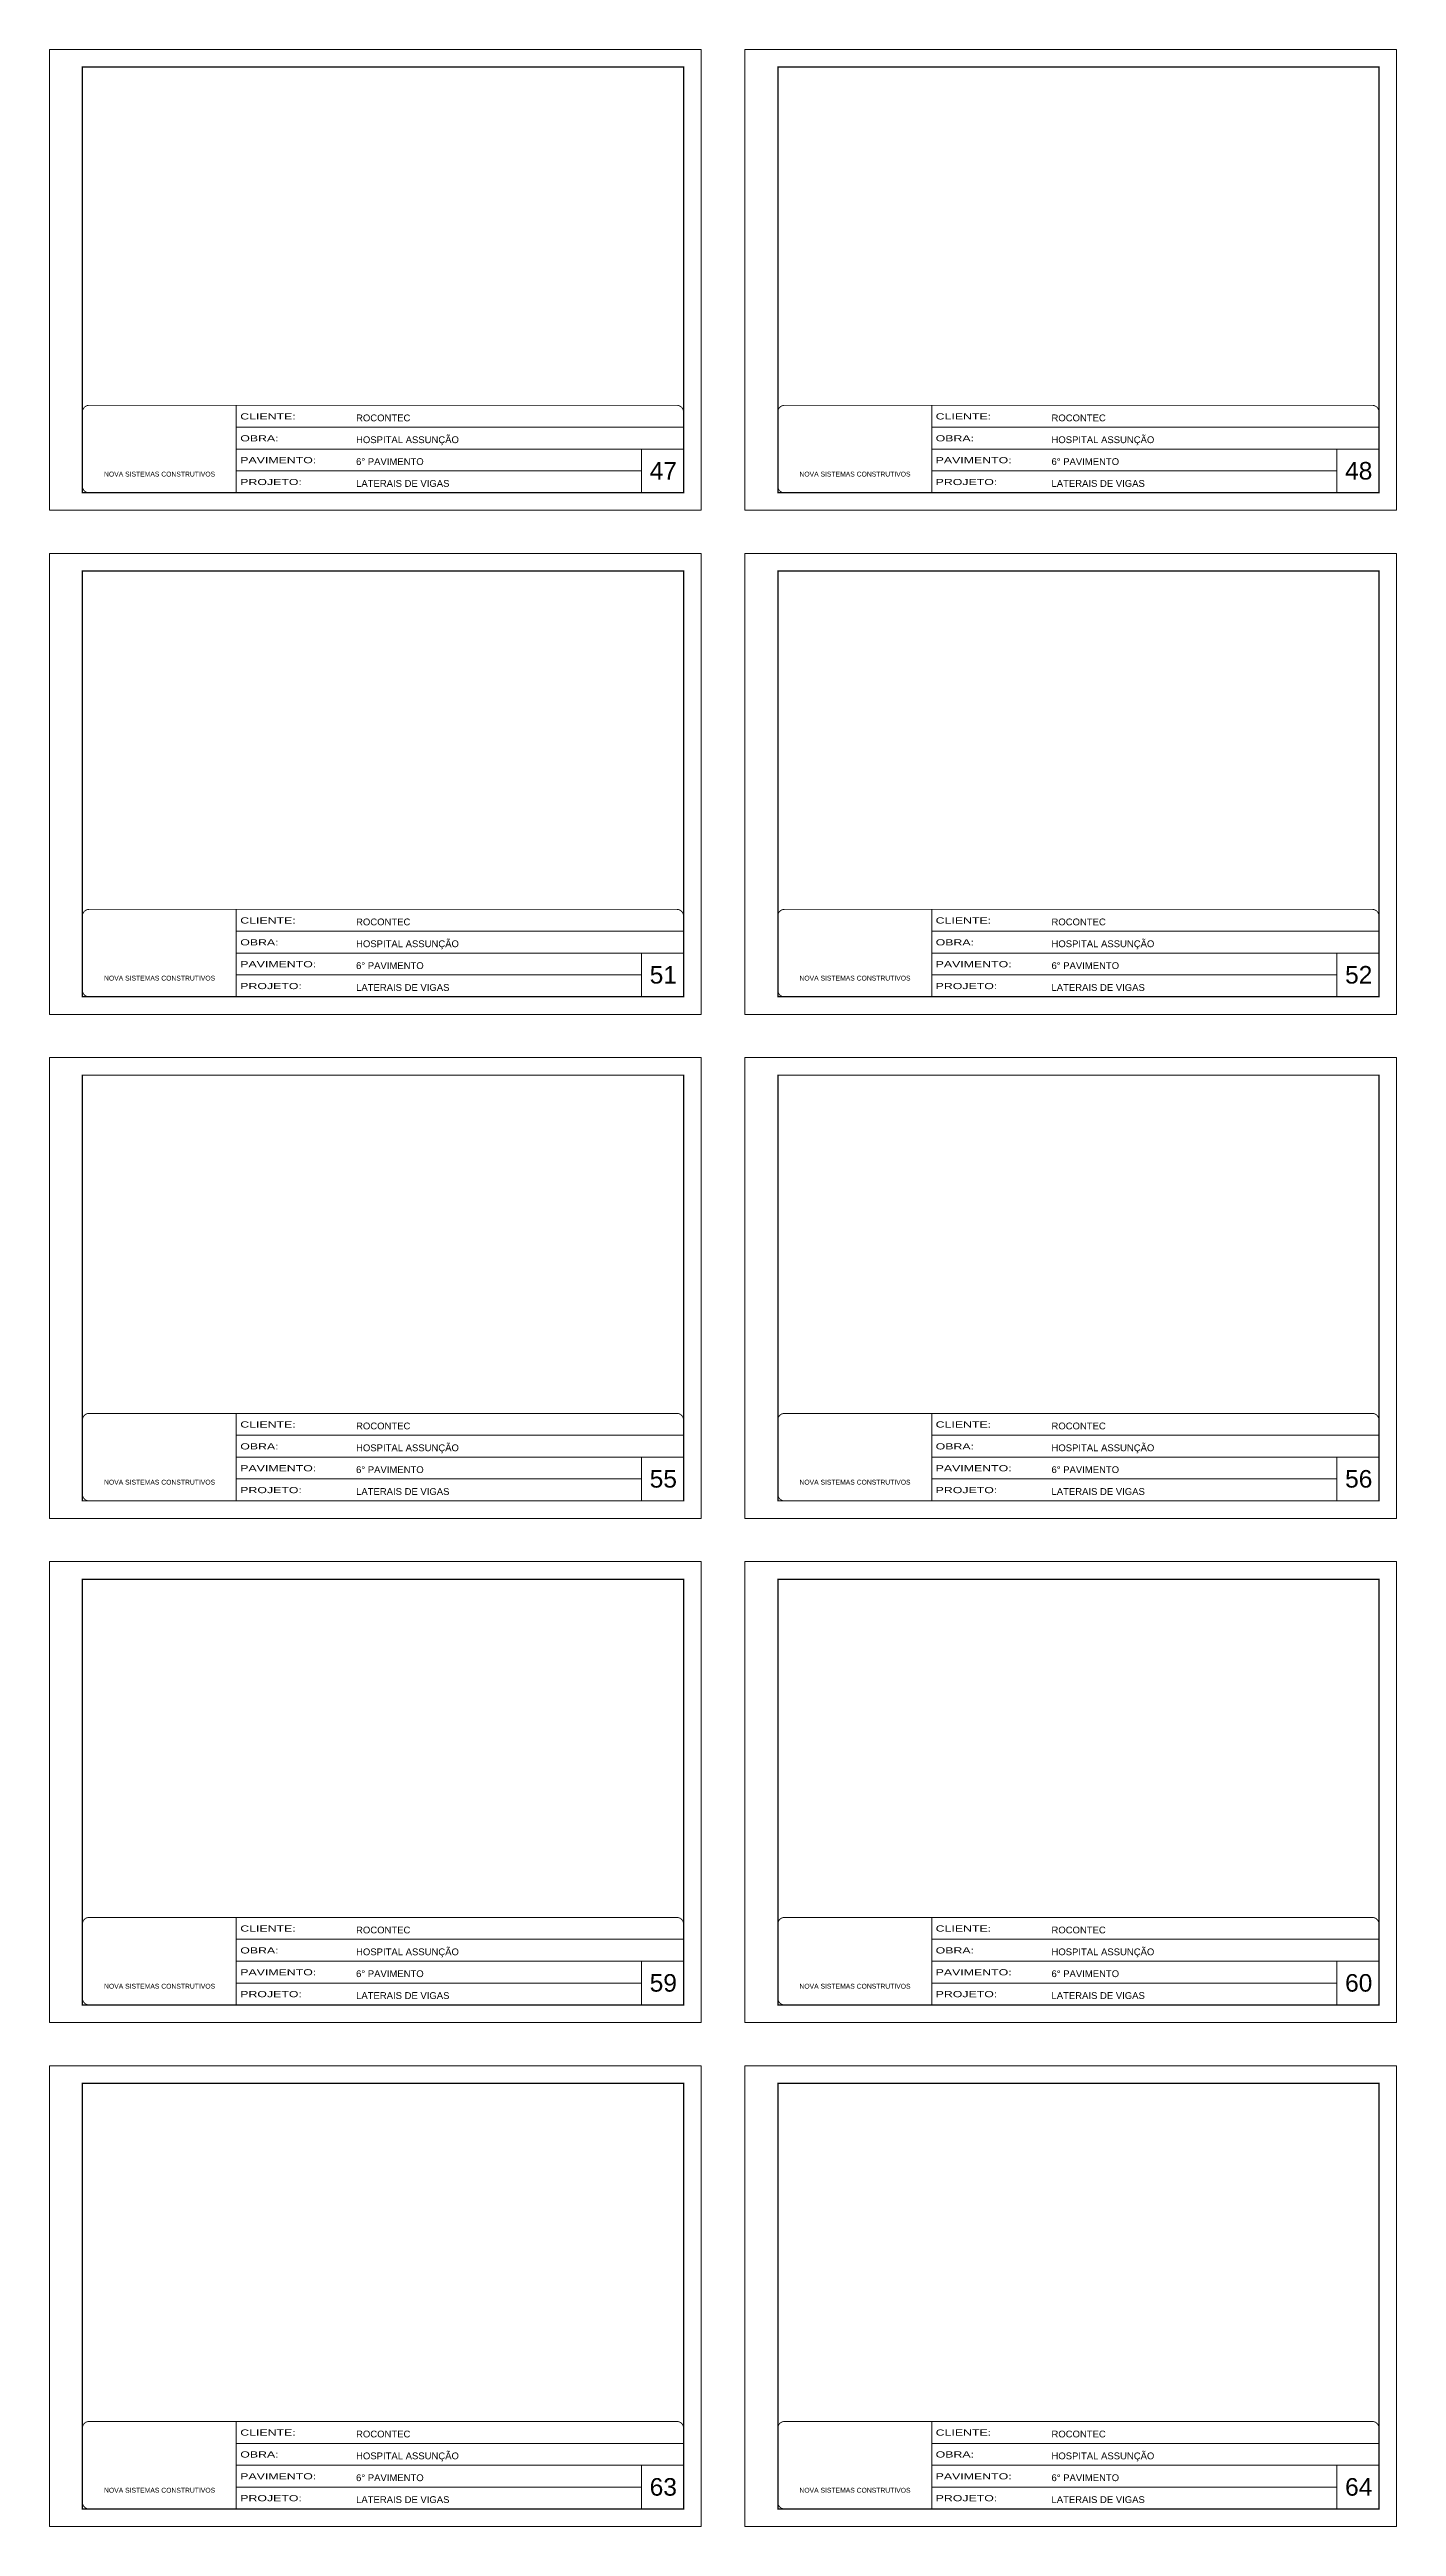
# Model space of a CAD drawing. Extents: x -20960 to -5926, y -2106 to 21915.
# Drawn here: x -9037 to -5967, y 3637 to 9281 of the extents above; entities that cross this region are included whole.
import ezdxf

# ---------------------------------------------------------------- set-up
doc = ezdxf.new("R2010")
doc.units = 0
doc.linetypes.add('CONTINUO', pattern=[0])
doc.linetypes.add('DASHED', pattern=[0.75, 0.5, -0.25])
for name, color, linetype, lineweight in [('CARIMBO', 255, 'Continuous', 9), ('Folhas', 255, 'Continuous', 9), ('SARRAFO DE PRESSAO', 251, 'DASHED', 9)]:
    doc.layers.add(name, color=color, linetype=linetype, lineweight=lineweight)
doc.styles.add('ARIAL', font='arial.ttf')
doc.styles.add('Tecnologia', font='')
doc.styles.get('Tecnologia').set_extended_font_data('Forgotten Futurist')

# ---------------------------------------------------------------- blocks, each defined once
blk = doc.blocks.new('9999999999')
at = {"color": 30, "linetype": 'CONTINUO'}
for p, q in [((98564.6, 34230.2), (98564.6, 34429.4)), ((98564.6, 34379.6), (99584, 34379.6)), ((98564.6, 34329.8), (99488, 34329.8)), ((99584, 34329.8), (99488, 34329.8)), ((99488, 34329.8), (99488, 34230.2)), ((98564.6, 34280), (99488, 34280))]:
    blk.add_line(p, q, dxfattribs=at)
at = {"color": 30, "linetype": 'CONTINUO', "const_width": 2}
blk.add_lwpolyline([(99584, 34230.2), (99584, 34414.4, 0.414214), (99569, 34429.4), (98229, 34429.4, 0.414214), (98214, 34414.4), (98214, 34245.2, 0.414214), (98229, 34230.2), (99584, 34230.2)], format="xyb", dxfattribs=at)
at = {"layer": 'Folhas'}
blk.add_lwpolyline([(98139, 34190.2), (99624, 34190.2), (99624, 35240.2), (98139, 35240.2)], close=True, dxfattribs=at)
at = {"layer": 'Folhas', "color": 30, "const_width": 3}
blk.add_lwpolyline([(98214, 34230.2), (99584, 34230.2), (99584, 35200.2), (98214, 35200.2)], close=True, dxfattribs=at)
at = {"color": 7, "linetype": 'Continuous', "ltscale": 5, "style": 'ARIAL'}
for s, height, p in [('ROCONTEC', 15.48, (98837.7, 34393.1)), ('HOSPITAL ASSUNÇÃO', 15.483, (98837.7, 34343.3)), ('NOVA SISTEMAS CONSTRUTIVOS', 11.059, (98263.2, 34267.2)), ('6° PAVIMENTO', 15.483, (98837.7, 34293.5)), ('LATERAIS DE VIGAS', 15.483, (98837.7, 34243.7))]:
    blk.add_text(s, height=height, dxfattribs=at).set_placement(p)
at = {"layer": 'Folhas', "color": 7, "style": 'Tecnologia', "width": 1.5}
for s, p in [('CLIENTE:', (98573.7, 34397.2)), ('OBRA:', (98573.7, 34347.3)), ('PAVIMENTO:', (98573.7, 34297.5)), ('PROJETO:', (98573.7, 34247.7))]:
    blk.add_text(s, height=14, dxfattribs=at).set_placement(p)

msp = doc.modelspace()

# ---------------------------------------------------------------- block references
at = {"layer": 'SARRAFO DE PRESSAO', "color": 6, "linetype": 'ByBlock'}
for p in [(-107175.98, -25959.14), (-105590.98, -25959.14), (-107175.98, -27107.72), (-105590.98, -27107.72), (-107175.98, -28256.29), (-105590.98, -28256.29), (-107175.98, -29404.87), (-105590.98, -29404.87), (-107175.98, -30553.44), (-105590.98, -30553.44)]:
    msp.add_blockref('9999999999', p, dxfattribs=at)

# ---------------------------------------------------------------- texts
at = {"layer": 'CARIMBO', "style": 'ARIAL'}
for s, p in [('47', (-7669.14, 8301.21)), ('48', (-6084.14, 8301.21)), ('51', (-7669.14, 7152.63)), ('52', (-6084.14, 7152.63)), ('55', (-7669.14, 6004.06)), ('56', (-6084.14, 6004.06)), ('59', (-7669.14, 4855.48)), ('60', (-6084.14, 4855.48)), ('63', (-7669.14, 3706.91)), ('64', (-6084.14, 3706.91))]:
    msp.add_text(s, height=40, dxfattribs=at).set_placement(p)

doc.saveas('drawing.dxf')
